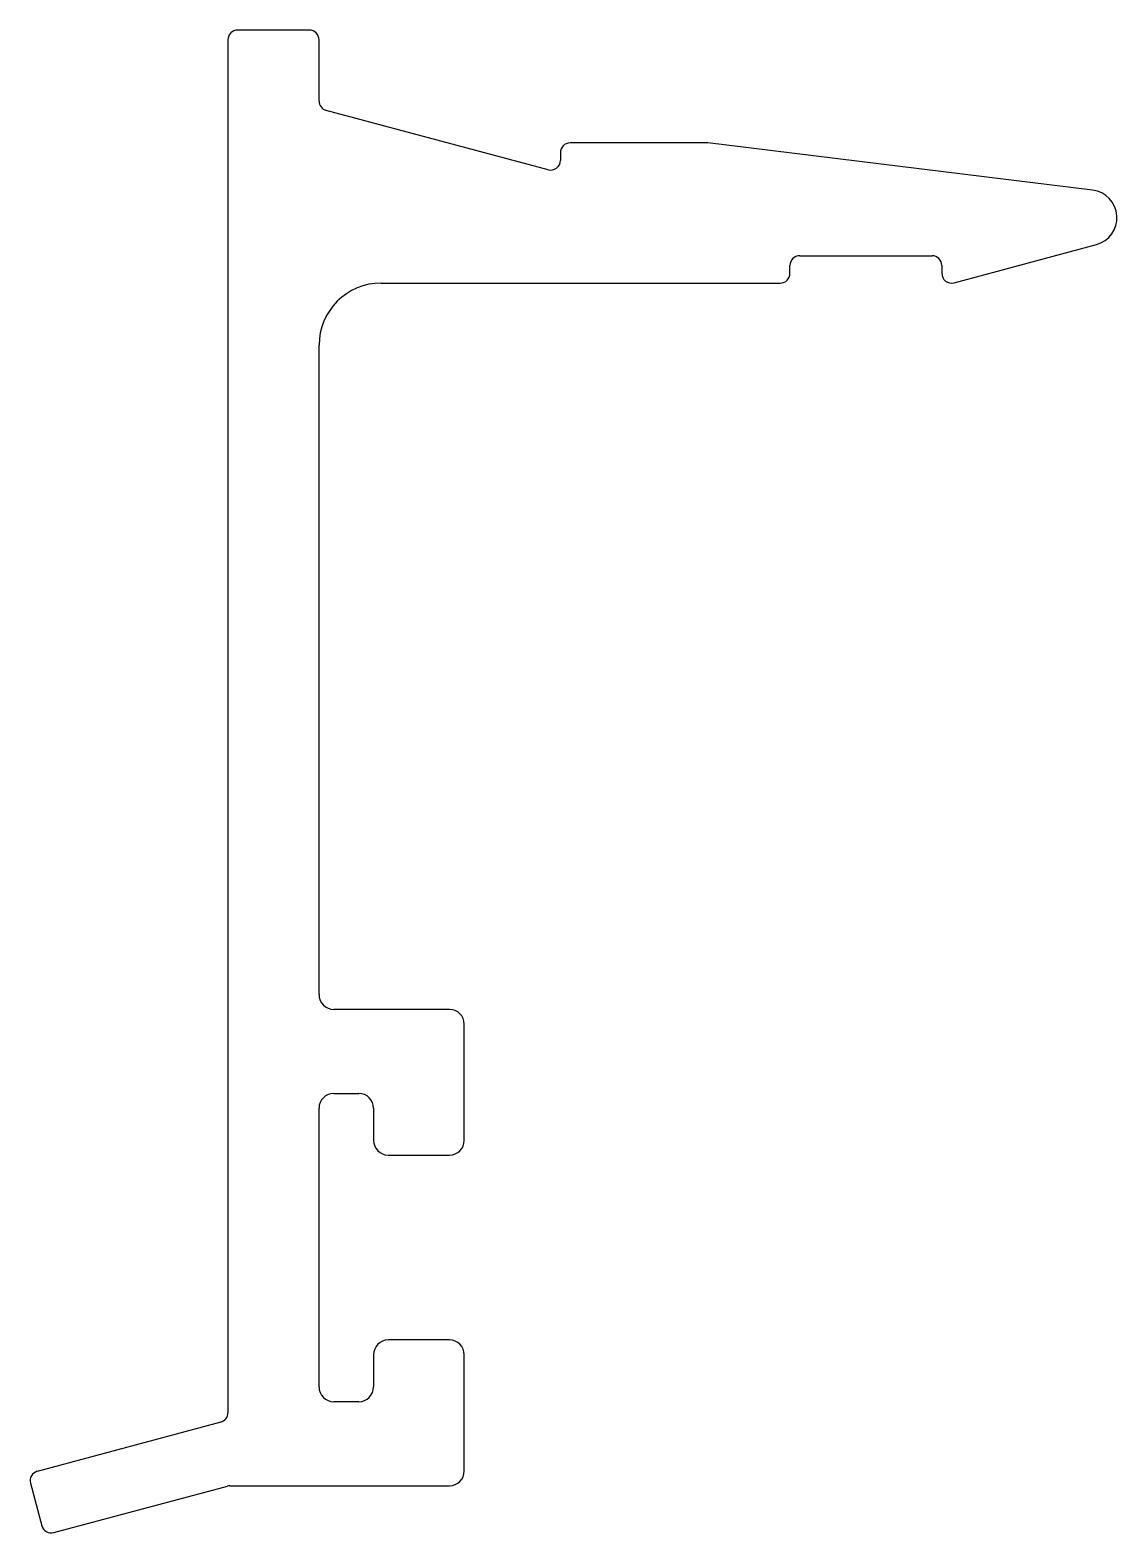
# Model space of a CAD drawing. Extents: x 7.1 to 35.1, y 4.9 to 43.5.
import ezdxf

# ---------------------------------------------------------------- set-up
doc = ezdxf.new("R2010")
doc.units = 0
doc.layers.get('0').update_dxf_attribs({"linetype": 'CONTINUOUS'})

msp = doc.modelspace()

# ---------------------------------------------------------------- linework, layer by layer
for p, q in [((14.312, 43.484), (12.472, 43.484)), ((12.222, 43.234), (12.222, 7.956)), ((14.562, 41.661), (14.562, 43.234)), ((20.447, 39.893), (14.747, 41.42)), ((24.551, 40.584), (21.012, 40.584)), ((34.435, 39.37), (24.551, 40.584)), ((20.762, 40.334), (20.762, 40.134)), ((30.877, 36.993), (34.533, 37.972)), ((26.912, 37.684), (30.312, 37.684)), ((26.662, 37.234), (26.662, 37.434)), ((30.562, 37.434), (30.562, 37.234)), ((16.162, 36.984), (26.412, 36.984)), ((14.562, 18.701), (14.562, 35.384)), ((17.912, 18.321), (14.942, 18.321)), ((18.292, 14.956), (18.292, 17.941)), ((14.942, 16.161), (15.582, 16.161)), ((14.562, 8.621), (14.562, 15.781)), ((15.962, 15.781), (15.962, 14.956)), ((16.342, 14.576), (17.912, 14.576)), ((17.912, 9.826), (16.342, 9.826)), ((15.962, 9.446), (15.962, 8.621)), ((18.292, 6.461), (18.292, 9.446)), ((15.582, 8.241), (14.942, 8.241)), ((12.037, 7.714), (7.323, 6.451)), ((7.146, 6.145), (7.439, 5.053)), ((7.745, 4.877), (12.207, 6.072)), ((12.272, 6.081), (17.912, 6.081))]:
    msp.add_line(p, q)
for centre, radius, start, end in [((12.472, 43.234), 0.25, 90, 180), ((14.312, 43.234), 0.25, 0, 90), ((14.812, 41.661), 0.25, 180, 255), ((21.012, 40.334), 0.25, 90, 180), ((20.512, 40.134), 0.25, 255, 360), ((34.348, 38.662), 0.714, 285, 83), ((26.912, 37.434), 0.25, 90, 180), ((30.312, 37.434), 0.25, 360, 90), ((26.412, 37.234), 0.25, 270, 0), ((30.812, 37.234), 0.25, 180, 285), ((16.162, 35.384), 1.6, 90, 180), ((14.942, 18.701), 0.38, 180, 270), ((17.912, 17.941), 0.38, 360, 90), ((14.942, 15.781), 0.38, 90, 180), ((15.582, 15.781), 0.38, 0, 90), ((16.342, 14.956), 0.38, 180, 270), ((17.912, 14.956), 0.38, 270, 0), ((16.342, 9.446), 0.38, 90, 180), ((17.912, 9.446), 0.38, 360, 90), ((14.942, 8.621), 0.38, 180, 270), ((15.582, 8.621), 0.38, 270, 0), ((11.972, 7.956), 0.25, 285, 360), ((7.388, 6.21), 0.25, 105, 195), ((17.912, 6.461), 0.38, 270, 0), ((12.272, 5.831), 0.25, 90, 105), ((7.68, 5.118), 0.25, 195, 285)]:
    msp.add_arc(centre, radius, start, end)

doc.saveas('drawing.dxf')
